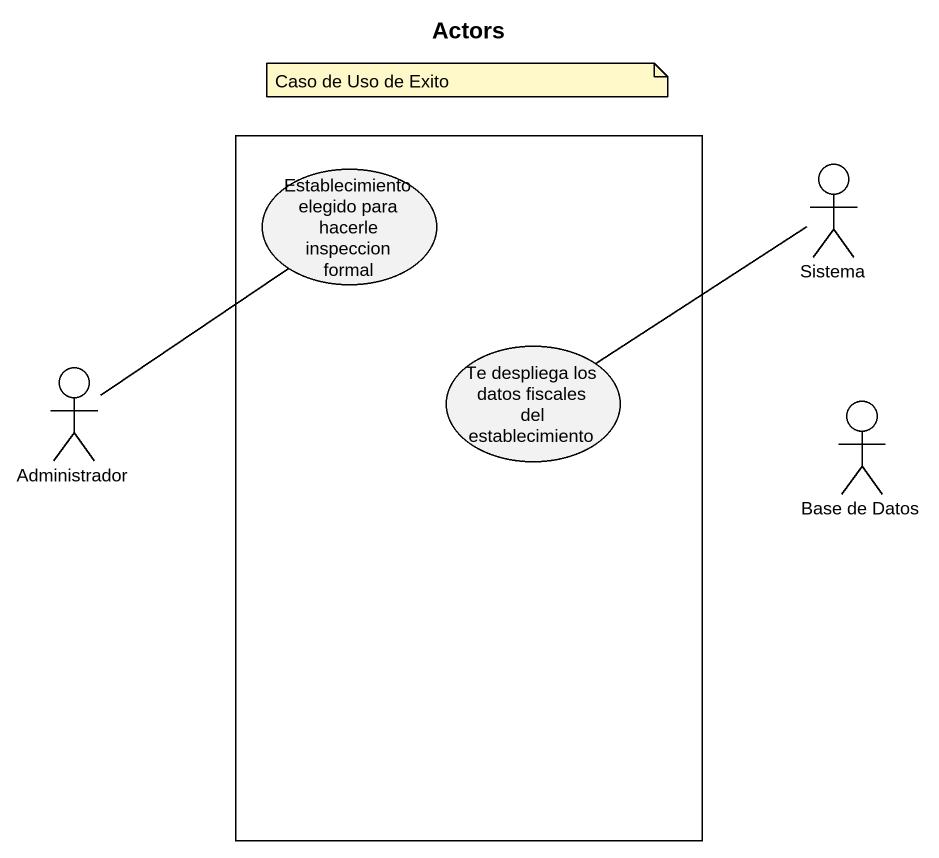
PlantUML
@startuml
title Actors
rectangle " " as rectangle1 {
  usecase "Establecimiento elegido para hacerle inspeccion formal" as Establecimiento_elegido
  usecase "Te despliega los datos fiscales del establecimiento" as Te_despliega_los_datos
}
actor Sistema
actor Administrador
actor "Base de Datos" as Base_de_Datos
Sistema -left- Te_despliega_los_datos
Administrador -up- Establecimiento_elegido
note as N1
  Caso de Uso de Exito
end note
@enduml
